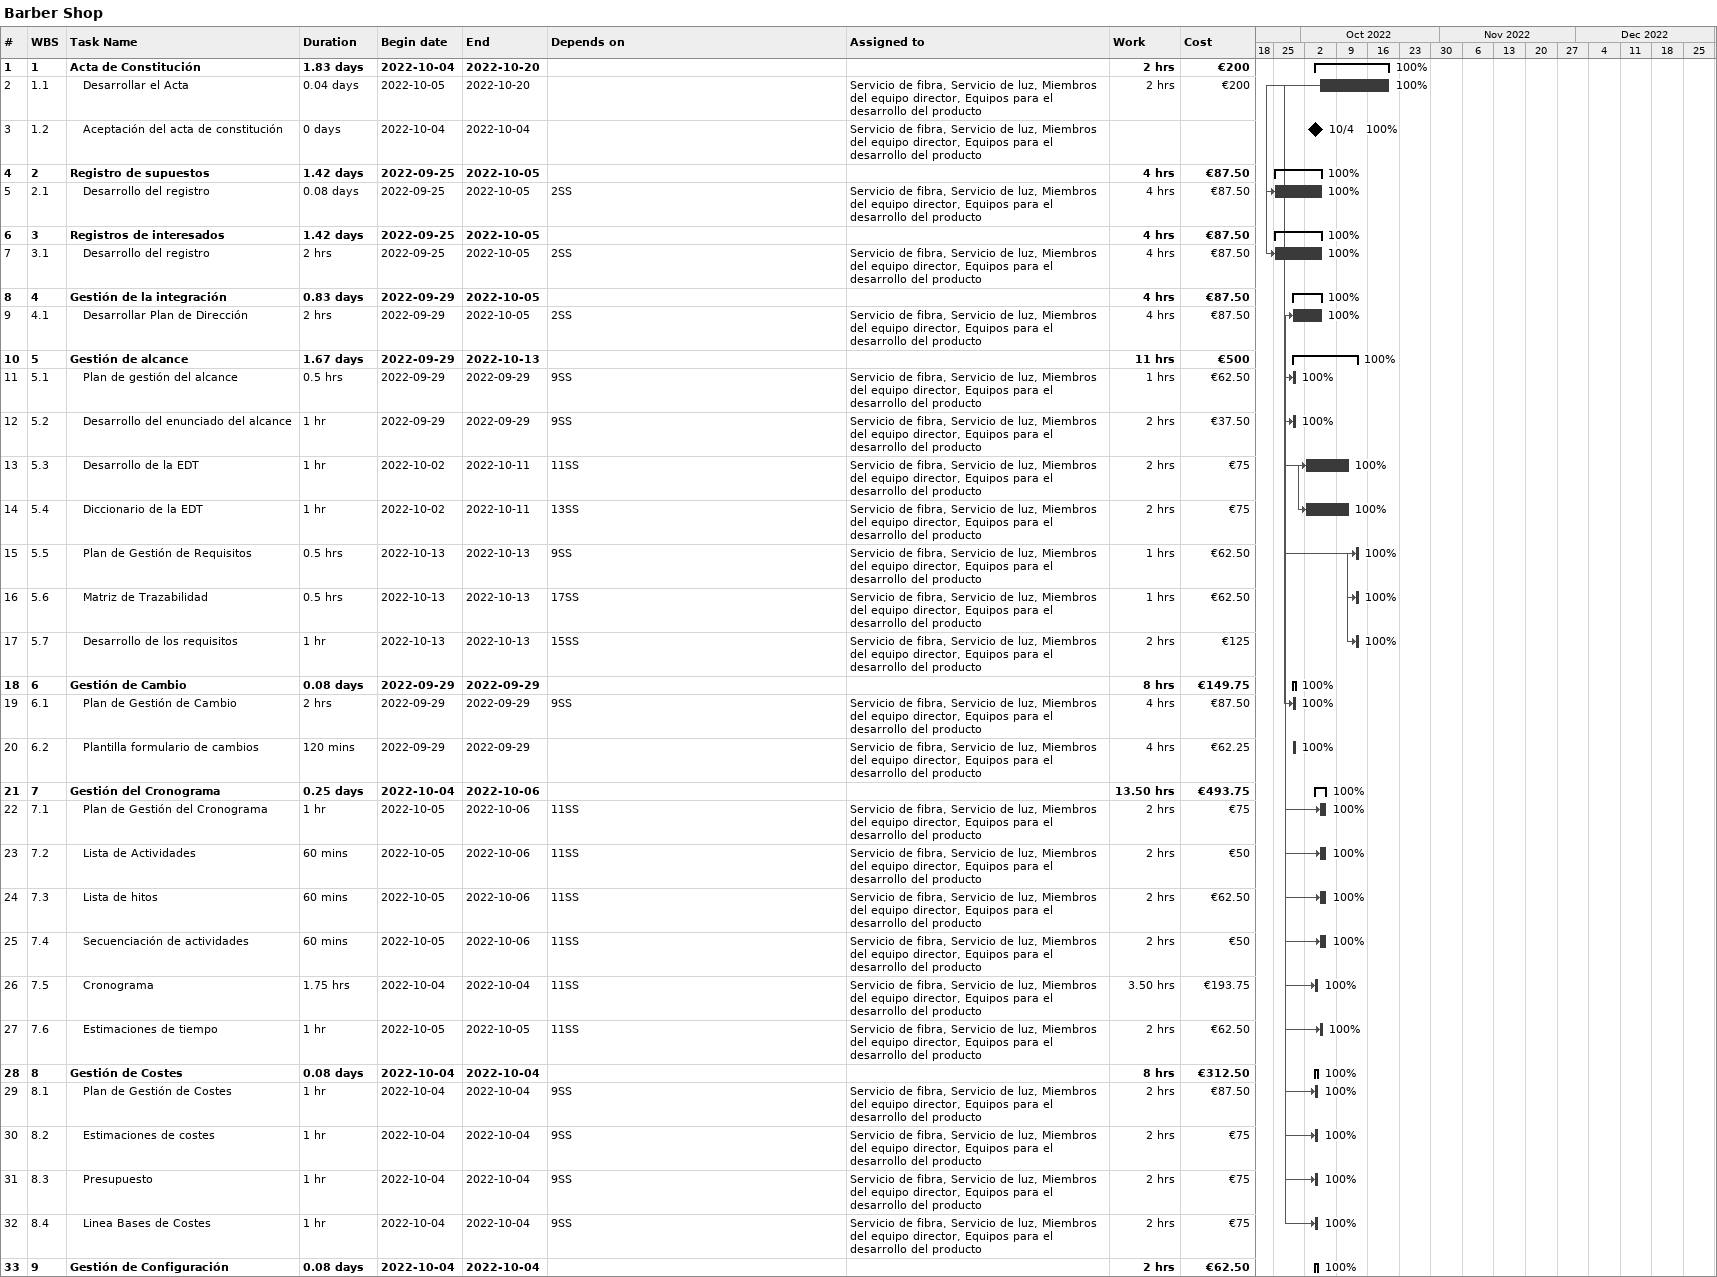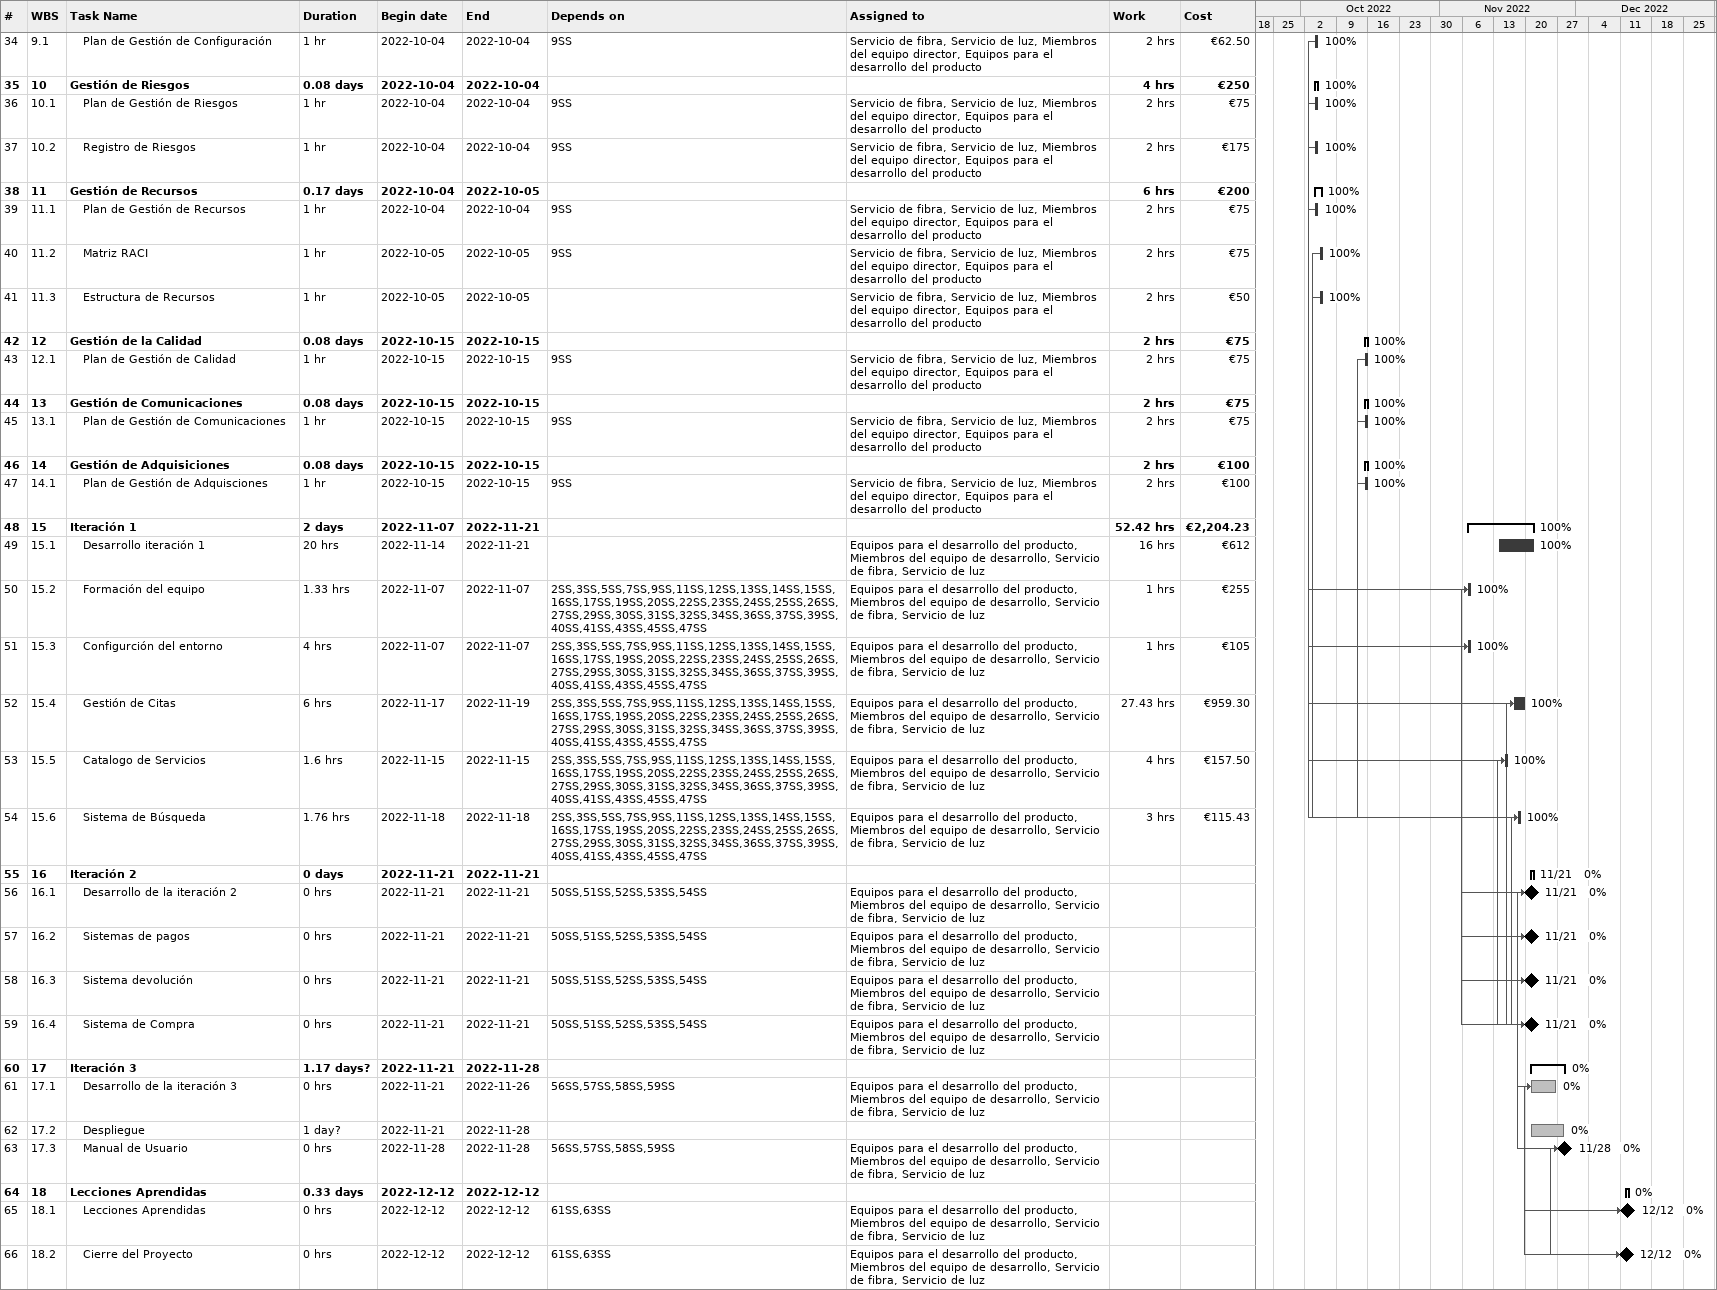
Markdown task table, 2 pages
Barber Shop

| ID | WBS | Task | Duration | Start | Finish | Predecessors | Resources | % complete | Work (h) | Cost (€) |
|---|---|---|---|---|---|---|---|---|---|---|
| 1 | 1 | **Acta de Constitución** | 1.83d | 2022-10-04 | 2022-10-20 |  |  | 100 | 2 | 200 |
| 2 | 1.1 | Desarrollar el Acta | 0.04d | 2022-10-05 | 2022-10-20 |  | Servicio de fibra, Servicio de luz, Miembros del equipo director, Equipos para el desarrollo del producto | 100 | 2 | 200 |
| 3 | 1.2 | Aceptación del acta de constitución | 0d | 2022-10-04 | 2022-10-04 |  | Servicio de fibra, Servicio de luz, Miembros del equipo director, Equipos para el desarrollo del producto | 100 |  |  |
| 4 | 2 | **Registro de supuestos** | 1.42d | 2022-09-25 | 2022-10-05 |  |  | 100 | 4 | 87.50 |
| 5 | 2.1 | Desarrollo del registro | 0.08d | 2022-09-25 | 2022-10-05 | 2SS | Servicio de fibra, Servicio de luz, Miembros del equipo director, Equipos para el desarrollo del producto | 100 | 4 | 87.50 |
| 6 | 3 | **Registros de interesados** | 1.42d | 2022-09-25 | 2022-10-05 |  |  | 100 | 4 | 87.50 |
| 7 | 3.1 | Desarrollo del registro | 2h | 2022-09-25 | 2022-10-05 | 2SS | Servicio de fibra, Servicio de luz, Miembros del equipo director, Equipos para el desarrollo del producto | 100 | 4 | 87.50 |
| 8 | 4 | **Gestión de la integración** | 0.83d | 2022-09-29 | 2022-10-05 |  |  | 100 | 4 | 87.50 |
| 9 | 4.1 | Desarrollar Plan de Dirección | 2h | 2022-09-29 | 2022-10-05 | 2SS | Servicio de fibra, Servicio de luz, Miembros del equipo director, Equipos para el desarrollo del producto | 100 | 4 | 87.50 |
| 10 | 5 | **Gestión de alcance** | 1.67d | 2022-09-29 | 2022-10-13 |  |  | 100 | 11 | 500 |
| 11 | 5.1 | Plan de gestión del alcance | 0.5h | 2022-09-29 | 2022-09-29 | 9SS | Servicio de fibra, Servicio de luz, Miembros del equipo director, Equipos para el desarrollo del producto | 100 | 1 | 62.50 |
| 12 | 5.2 | Desarrollo del enunciado del alcance | 1h | 2022-09-29 | 2022-09-29 | 9SS | Servicio de fibra, Servicio de luz, Miembros del equipo director, Equipos para el desarrollo del producto | 100 | 2 | 37.50 |
| 13 | 5.3 | Desarrollo de la EDT | 1h | 2022-10-02 | 2022-10-11 | 11SS | Servicio de fibra, Servicio de luz, Miembros del equipo director, Equipos para el desarrollo del producto | 100 | 2 | 75 |
| 14 | 5.4 | Diccionario de la EDT | 1h | 2022-10-02 | 2022-10-11 | 13SS | Servicio de fibra, Servicio de luz, Miembros del equipo director, Equipos para el desarrollo del producto | 100 | 2 | 75 |
| 15 | 5.5 | Plan de Gestión de Requisitos | 0.5h | 2022-10-13 | 2022-10-13 | 9SS | Servicio de fibra, Servicio de luz, Miembros del equipo director, Equipos para el desarrollo del producto | 100 | 1 | 62.50 |
| 16 | 5.6 | Matriz de Trazabilidad | 0.5h | 2022-10-13 | 2022-10-13 | 17SS | Servicio de fibra, Servicio de luz, Miembros del equipo director, Equipos para el desarrollo del producto | 100 | 1 | 62.50 |
| 17 | 5.7 | Desarrollo de los requisitos | 1h | 2022-10-13 | 2022-10-13 | 15SS | Servicio de fibra, Servicio de luz, Miembros del equipo director, Equipos para el desarrollo del producto | 100 | 2 | 125 |
| 18 | 6 | **Gestión de Cambio** | 0.08d | 2022-09-29 | 2022-09-29 |  |  | 100 | 8 | 149.75 |
| 19 | 6.1 | Plan de Gestión de Cambio | 2h | 2022-09-29 | 2022-09-29 | 9SS | Servicio de fibra, Servicio de luz, Miembros del equipo director, Equipos para el desarrollo del producto | 100 | 4 | 87.50 |
| 20 | 6.2 | Plantilla formulario de cambios | 120min | 2022-09-29 | 2022-09-29 |  | Servicio de fibra, Servicio de luz, Miembros del equipo director, Equipos para el desarrollo del producto | 100 | 4 | 62.25 |
| 21 | 7 | **Gestión del Cronograma** | 0.25d | 2022-10-04 | 2022-10-06 |  |  | 100 | 13.50 | 493.75 |
| 22 | 7.1 | Plan de Gestión del Cronograma | 1h | 2022-10-05 | 2022-10-06 | 11SS | Servicio de fibra, Servicio de luz, Miembros del equipo director, Equipos para el desarrollo del producto | 100 | 2 | 75 |
| 23 | 7.2 | Lista de Actividades | 60min | 2022-10-05 | 2022-10-06 | 11SS | Servicio de fibra, Servicio de luz, Miembros del equipo director, Equipos para el desarrollo del producto | 100 | 2 | 50 |
| 24 | 7.3 | Lista de hitos | 60min | 2022-10-05 | 2022-10-06 | 11SS | Servicio de fibra, Servicio de luz, Miembros del equipo director, Equipos para el desarrollo del producto | 100 | 2 | 62.50 |
| 25 | 7.4 | Secuenciación de actividades | 60min | 2022-10-05 | 2022-10-06 | 11SS | Servicio de fibra, Servicio de luz, Miembros del equipo director, Equipos para el desarrollo del producto | 100 | 2 | 50 |
| 26 | 7.5 | Cronograma | 1.75h | 2022-10-04 | 2022-10-04 | 11SS | Servicio de fibra, Servicio de luz, Miembros del equipo director, Equipos para el desarrollo del producto | 100 | 3.50 | 193.75 |
| 27 | 7.6 | Estimaciones de tiempo | 1h | 2022-10-05 | 2022-10-05 | 11SS | Servicio de fibra, Servicio de luz, Miembros del equipo director, Equipos para el desarrollo del producto | 100 | 2 | 62.50 |
| 28 | 8 | **Gestión de Costes** | 0.08d | 2022-10-04 | 2022-10-04 |  |  | 100 | 8 | 312.50 |
| 29 | 8.1 | Plan de Gestión de Costes | 1h | 2022-10-04 | 2022-10-04 | 9SS | Servicio de fibra, Servicio de luz, Miembros del equipo director, Equipos para el desarrollo del producto | 100 | 2 | 87.50 |
| 30 | 8.2 | Estimaciones de costes | 1h | 2022-10-04 | 2022-10-04 | 9SS | Servicio de fibra, Servicio de luz, Miembros del equipo director, Equipos para el desarrollo del producto | 100 | 2 | 75 |
| 31 | 8.3 | Presupuesto | 1h | 2022-10-04 | 2022-10-04 | 9SS | Servicio de fibra, Servicio de luz, Miembros del equipo director, Equipos para el desarrollo del producto | 100 | 2 | 75 |
| 32 | 8.4 | Linea Bases de Costes | 1h | 2022-10-04 | 2022-10-04 | 9SS | Servicio de fibra, Servicio de luz, Miembros del equipo director, Equipos para el desarrollo del producto | 100 | 2 | 75 |
| 33 | 9 | **Gestión de Configuración** | 0.08d | 2022-10-04 | 2022-10-04 |  |  | 100 | 2 | 62.50 |
| 34 | 9.1 | Plan de Gestión de Configuración | 1h | 2022-10-04 | 2022-10-04 | 9SS | Servicio de fibra, Servicio de luz, Miembros del equipo director, Equipos para el desarrollo del producto | 100 | 2 | 62.50 |
| 35 | 10 | **Gestión de Riesgos** | 0.08d | 2022-10-04 | 2022-10-04 |  |  | 100 | 4 | 250 |
| 36 | 10.1 | Plan de Gestión de Riesgos | 1h | 2022-10-04 | 2022-10-04 | 9SS | Servicio de fibra, Servicio de luz, Miembros del equipo director, Equipos para el desarrollo del producto | 100 | 2 | 75 |
| 37 | 10.2 | Registro de Riesgos | 1h | 2022-10-04 | 2022-10-04 | 9SS | Servicio de fibra, Servicio de luz, Miembros del equipo director, Equipos para el desarrollo del producto | 100 | 2 | 175 |
| 38 | 11 | **Gestión de Recursos** | 0.17d | 2022-10-04 | 2022-10-05 |  |  | 100 | 6 | 200 |
| 39 | 11.1 | Plan de Gestión de Recursos | 1h | 2022-10-04 | 2022-10-04 | 9SS | Servicio de fibra, Servicio de luz, Miembros del equipo director, Equipos para el desarrollo del producto | 100 | 2 | 75 |
| 40 | 11.2 | Matriz RACI | 1h | 2022-10-05 | 2022-10-05 | 9SS | Servicio de fibra, Servicio de luz, Miembros del equipo director, Equipos para el desarrollo del producto | 100 | 2 | 75 |
| 41 | 11.3 | Estructura de Recursos | 1h | 2022-10-05 | 2022-10-05 |  | Servicio de fibra, Servicio de luz, Miembros del equipo director, Equipos para el desarrollo del producto | 100 | 2 | 50 |
| 42 | 12 | **Gestión de la Calidad** | 0.08d | 2022-10-15 | 2022-10-15 |  |  | 100 | 2 | 75 |
| 43 | 12.1 | Plan de Gestión de Calidad | 1h | 2022-10-15 | 2022-10-15 | 9SS | Servicio de fibra, Servicio de luz, Miembros del equipo director, Equipos para el desarrollo del producto | 100 | 2 | 75 |
| 44 | 13 | **Gestión de Comunicaciones** | 0.08d | 2022-10-15 | 2022-10-15 |  |  | 100 | 2 | 75 |
| 45 | 13.1 | Plan de Gestión de Comunicaciones | 1h | 2022-10-15 | 2022-10-15 | 9SS | Servicio de fibra, Servicio de luz, Miembros del equipo director, Equipos para el desarrollo del producto | 100 | 2 | 75 |
| 46 | 14 | **Gestión de Adquisiciones** | 0.08d | 2022-10-15 | 2022-10-15 |  |  | 100 | 2 | 100 |
| 47 | 14.1 | Plan de Gestión de Adquisciones | 1h | 2022-10-15 | 2022-10-15 | 9SS | Servicio de fibra, Servicio de luz, Miembros del equipo director, Equipos para el desarrollo del producto | 100 | 2 | 100 |
| 48 | 15 | **Iteración 1** | 2d | 2022-11-07 | 2022-11-21 |  |  | 100 | 52.42 | 2204.23 |
| 49 | 15.1 | Desarrollo iteración 1 | 20h | 2022-11-14 | 2022-11-21 |  | Equipos para el desarrollo del producto, Miembros del equipo de desarrollo, Servicio de fibra, Servicio de luz | 100 | 16 | 612 |
| 50 | 15.2 | Formación del equipo | 1.33h | 2022-11-07 | 2022-11-07 | 2SS, 3SS, 5SS, 7SS, 9SS, 11SS, 12SS, 13SS, 14SS, 15SS, 16SS, 17SS, 19SS, 20SS, 22SS, 23SS, 24SS, 25SS, 26SS, 27SS, 29SS, 30SS, 31SS, 32SS, 34SS, 36SS, 37SS, 39SS, 40SS, 41SS, 43SS, 45SS, 47SS | Equipos para el desarrollo del producto, Miembros del equipo de desarrollo, Servicio de fibra, Servicio de luz | 100 | 1 | 255 |
| 51 | 15.3 | Configurción del entorno | 4h | 2022-11-07 | 2022-11-07 | 2SS, 3SS, 5SS, 7SS, 9SS, 11SS, 12SS, 13SS, 14SS, 15SS, 16SS, 17SS, 19SS, 20SS, 22SS, 23SS, 24SS, 25SS, 26SS, 27SS, 29SS, 30SS, 31SS, 32SS, 34SS, 36SS, 37SS, 39SS, 40SS, 41SS, 43SS, 45SS, 47SS | Equipos para el desarrollo del producto, Miembros del equipo de desarrollo, Servicio de fibra, Servicio de luz | 100 | 1 | 105 |
| 52 | 15.4 | Gestión de Citas | 6h | 2022-11-17 | 2022-11-19 | 2SS, 3SS, 5SS, 7SS, 9SS, 11SS, 12SS, 13SS, 14SS, 15SS, 16SS, 17SS, 19SS, 20SS, 22SS, 23SS, 24SS, 25SS, 26SS, 27SS, 29SS, 30SS, 31SS, 32SS, 34SS, 36SS, 37SS, 39SS, 40SS, 41SS, 43SS, 45SS, 47SS | Equipos para el desarrollo del producto, Miembros del equipo de desarrollo, Servicio de fibra, Servicio de luz | 100 | 27.43 | 959.30 |
| 53 | 15.5 | Catalogo de Servicios | 1.6h | 2022-11-15 | 2022-11-15 | 2SS, 3SS, 5SS, 7SS, 9SS, 11SS, 12SS, 13SS, 14SS, 15SS, 16SS, 17SS, 19SS, 20SS, 22SS, 23SS, 24SS, 25SS, 26SS, 27SS, 29SS, 30SS, 31SS, 32SS, 34SS, 36SS, 37SS, 39SS, 40SS, 41SS, 43SS, 45SS, 47SS | Equipos para el desarrollo del producto, Miembros del equipo de desarrollo, Servicio de fibra, Servicio de luz | 100 | 4 | 157.50 |
| 54 | 15.6 | Sistema de Búsqueda | 1.76h | 2022-11-18 | 2022-11-18 | 2SS, 3SS, 5SS, 7SS, 9SS, 11SS, 12SS, 13SS, 14SS, 15SS, 16SS, 17SS, 19SS, 20SS, 22SS, 23SS, 24SS, 25SS, 26SS, 27SS, 29SS, 30SS, 31SS, 32SS, 34SS, 36SS, 37SS, 39SS, 40SS, 41SS, 43SS, 45SS, 47SS | Equipos para el desarrollo del producto, Miembros del equipo de desarrollo, Servicio de fibra, Servicio de luz | 100 | 3 | 115.43 |
| 55 | 16 | **Iteración 2** | 0d | 2022-11-21 | 2022-11-21 |  |  | 0 |  |  |
| 56 | 16.1 | Desarrollo de la iteración 2 | 0h | 2022-11-21 | 2022-11-21 | 50SS, 51SS, 52SS, 53SS, 54SS | Equipos para el desarrollo del producto, Miembros del equipo de desarrollo, Servicio de fibra, Servicio de luz | 0 |  |  |
| 57 | 16.2 | Sistemas de pagos | 0h | 2022-11-21 | 2022-11-21 | 50SS, 51SS, 52SS, 53SS, 54SS | Equipos para el desarrollo del producto, Miembros del equipo de desarrollo, Servicio de fibra, Servicio de luz | 0 |  |  |
| 58 | 16.3 | Sistema devolución | 0h | 2022-11-21 | 2022-11-21 | 50SS, 51SS, 52SS, 53SS, 54SS | Equipos para el desarrollo del producto, Miembros del equipo de desarrollo, Servicio de fibra, Servicio de luz | 0 |  |  |
| 59 | 16.4 | Sistema de Compra | 0h | 2022-11-21 | 2022-11-21 | 50SS, 51SS, 52SS, 53SS, 54SS | Equipos para el desarrollo del producto, Miembros del equipo de desarrollo, Servicio de fibra, Servicio de luz | 0 |  |  |
| 60 | 17 | **Iteración 3** | 1.17d? | 2022-11-21 | 2022-11-28 |  |  | 0 |  |  |
| 61 | 17.1 | Desarrollo de la iteración 3 | 0h | 2022-11-21 | 2022-11-26 | 56SS, 57SS, 58SS, 59SS | Equipos para el desarrollo del producto, Miembros del equipo de desarrollo, Servicio de fibra, Servicio de luz | 0 |  |  |
| 62 | 17.2 | Despliegue | 1d? | 2022-11-21 | 2022-11-28 |  |  | 0 |  |  |
| 63 | 17.3 | Manual de Usuario | 0h | 2022-11-28 | 2022-11-28 | 56SS, 57SS, 58SS, 59SS | Equipos para el desarrollo del producto, Miembros del equipo de desarrollo, Servicio de fibra, Servicio de luz | 0 |  |  |
| 64 | 18 | **Lecciones Aprendidas** | 0.33d | 2022-12-12 | 2022-12-12 |  |  | 0 |  |  |
| 65 | 18.1 | Lecciones Aprendidas | 0h | 2022-12-12 | 2022-12-12 | 61SS, 63SS | Equipos para el desarrollo del producto, Miembros del equipo de desarrollo, Servicio de fibra, Servicio de luz | 0 |  |  |
| 66 | 18.2 | Cierre del Proyecto | 0h | 2022-12-12 | 2022-12-12 | 61SS, 63SS | Equipos para el desarrollo del producto, Miembros del equipo de desarrollo, Servicio de fibra, Servicio de luz | 0 |  |  |
